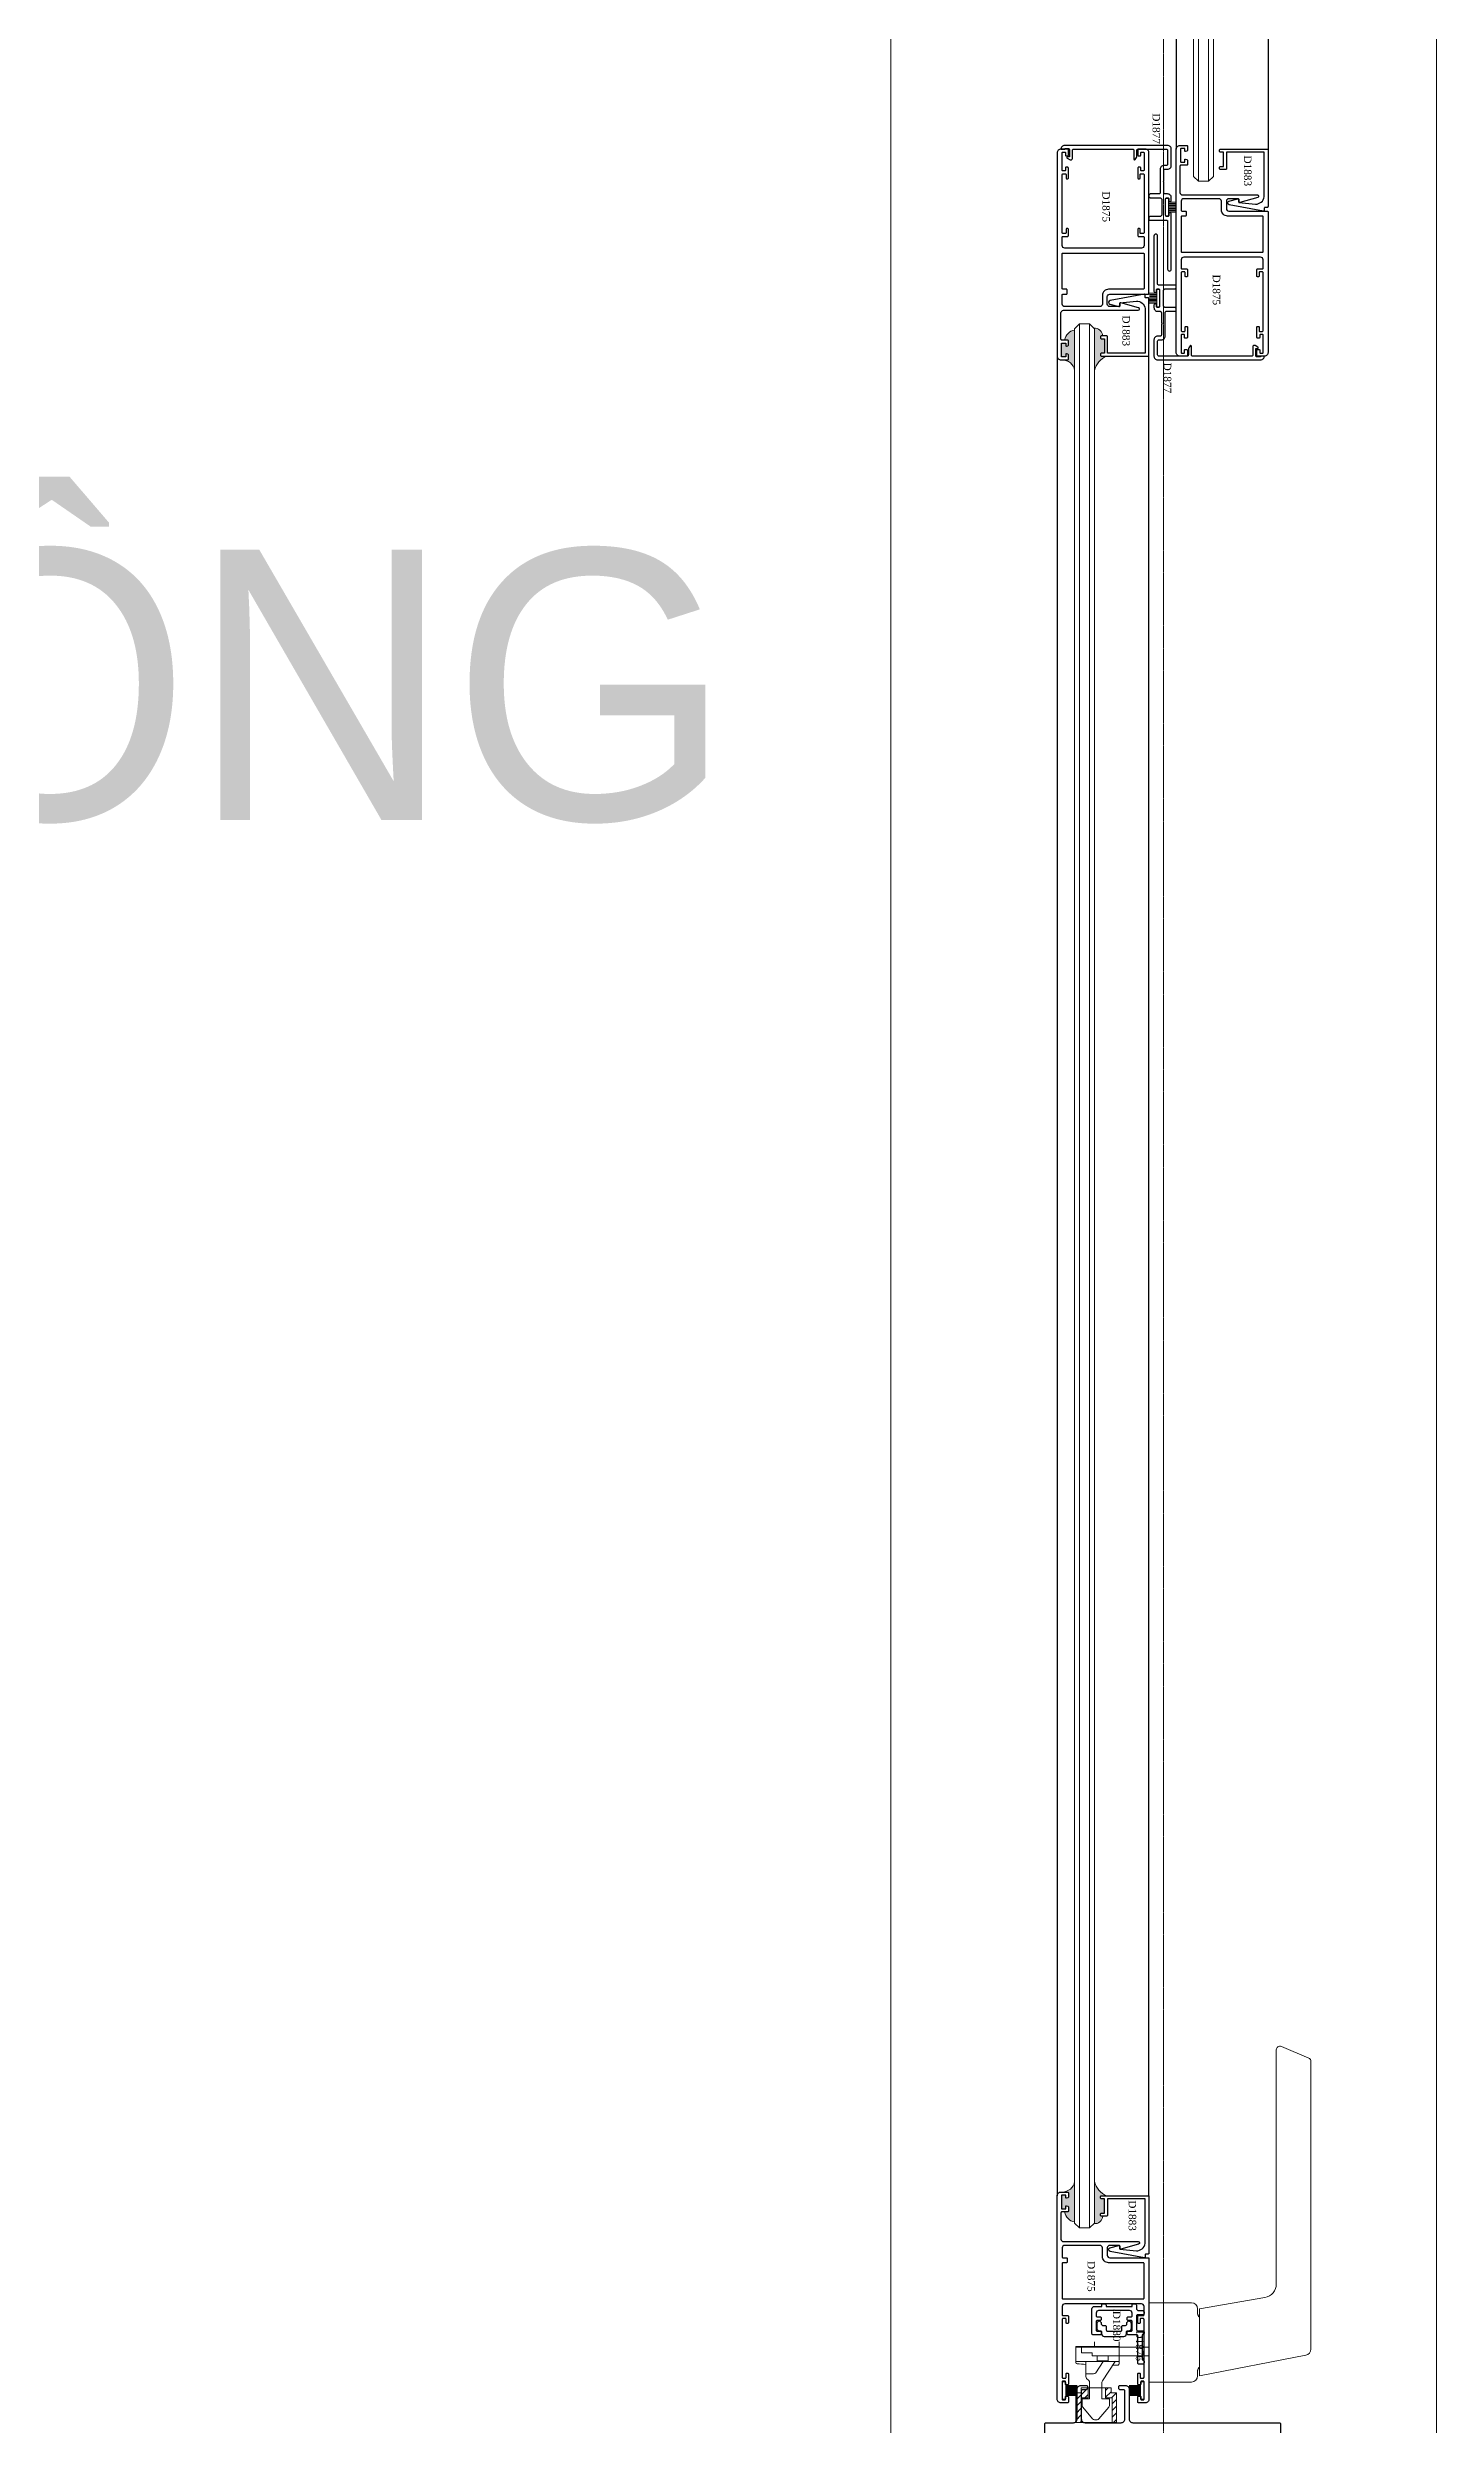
# Model space of a CAD drawing. Header units: millimetres. Extents: x 1336014 to 2939047, y -333549 to -60566.
# Drawn here: x 1366765 to 1367325, y -116658 to -115699 of the extents above; entities that cross this region are included whole.
import ezdxf

# ---------------------------------------------------------------- set-up
doc = ezdxf.new("R2010")
doc.units = ezdxf.units.MM
doc.header["$MEASUREMENT"] = 0
doc.linetypes.add('CENTER2', pattern=[1.125, 0.75, -0.125, 0.125, -0.125])
for name, color, linetype, lineweight in [('02.Thay', 145, 'Continuous', 15), ('10.Text', 254, 'Continuous', 18), ('10.truc', 250, 'CENTER2', 20), ('DIM', 252, 'Continuous', 20), ('Khóa cửa nhôm', 56, 'Continuous', 5), ('KT KHUNG BAO', 96, 'Continuous', 9), ('kính', 54, 'Continuous', 9), ('Nhôm', 4, 'Continuous', 20), ('Nẹp nhôm', 6, 'Continuous', 9), ('Ron', 15, 'Continuous', 9)]:
    doc.layers.add(name, color=color, linetype=linetype, lineweight=lineweight)
for name, color, linetype in [('1', 4, 'Continuous'), ('Dim and mark text', 241, 'Continuous'), ('I. Hatch', 8, 'Continuous')]:
    doc.layers.add(name, color=color, linetype=linetype)
doc.styles.add('(Mark cn big5)', font='', dxfattribs={"height": 9})
doc.styles.add('AVANTH', font='')
doc.styles.get('(Mark cn big5)').set_extended_font_data('经典宋体繁')
doc.styles.get('AVANTH').set_extended_font_data('.VnAvantH')

# ---------------------------------------------------------------- blocks, each defined once
blk = doc.blocks.new('ron cửa trượt xingfa 95')
for p, q in [((-2.05, 1.41), (-2.05, 6)), ((-1.65, 1.41), (-1.65, 6)), ((-1.25, 1.41), (-1.25, 6)), ((-0.85, 1.41), (-0.85, 6)), ((-0.45, 1.41), (-0.45, 6)), ((-0.05, 1.41), (-0.05, 6)), ((0.35, 1.41), (0.35, 6)), ((0.75, 1.41), (0.75, 6)), ((1.15, 1.41), (1.15, 6)), ((1.55, 1.41), (1.55, 6)), ((1.95, 1.41), (1.95, 6))]:
    blk.add_line(p, q)
blk.add_lwpolyline([(3.14, 0.01), (-3.23, 0.01, -0.414214), (-3.53, 0.31), (-3.53, 1.11, -0.414214), (-3.23, 1.41), (3.14, 1.41, -0.414214), (3.44, 1.11), (3.44, 0.31, -0.414214)], format="xyb", close=True)
blk = doc.blocks.new('Long nheo cánh cửa lùa SC95')
for p, q in [((-1.98, -1.1), (-1.98, -4.1)), ((-1.48, -1.1), (-1.48, -4.1)), ((-0.98, -1.1), (-0.98, -4.1)), ((-0.48, -1.1), (-0.48, -4.1)), ((0.02, -1.1), (0.02, -4.1)), ((0.52, -1.1), (0.52, -4.1)), ((1.02, -1.1), (1.02, -4.1)), ((1.52, -1.1), (1.52, -4.1)), ((2.02, -1.1), (2.02, -4.1))]:
    blk.add_line(p, q)
blk.add_lwpolyline([(3.47, 0), (3.47, -1.1), (-3.47, -1.1), (-3.47, 0)], close=True)
blk = doc.blocks.new('tay nam khoa cua truot xingfa 95')
at = {"linetype": 'Continuous'}
h = blk.add_hatch(dxfattribs=at)
h.set_pattern_fill('ANSI31', color=28, scale=0.6, style=0)
h.set_pattern_definition([(45, (-5592.2417, 6701.1846), (-1.3470384, 1.3470384), [])])
h.paths.add_polyline_path([(-22.34, -35.1), (-22.34, -37.85), (-18.34, -37.85), (-18.34, -35.6), (-20.34, -35.6), (-20.34, -33.35), (-32.34, -33.35), (-32.34, -35.1)])
h.paths.add_polyline_path([(-20.34, -49.85), (-20.34, -47.6), (-18.34, -47.6), (-18.34, -44.85), (-22.34, -44.85), (-22.34, -47.6), (-32.34, -47.6), (-32.34, -49.85)])
for p, q in [((-5.15, 42.98), (-13.5, 0)), ((113.26, 45), (-2.69, 45)), ((119.31, 33.09), (114.65, 44.09)), ((117.93, 31), (23.58, 31)), ((13.5, 0), (18.16, 26.46)), ((-13.5, 0), (13.5, 0)), ((13.25, 0), (-13.25, 0)), ((-10.03, 0), (10.43, 0)), ((10.43, 0), (13.5, 0)), ((-16, -20.2), (-16, -3.2)), ((-13.5, -0.7), (-11.5, -0.7)), ((11.5, -0.7), (13.5, -0.7)), ((16, -20.2), (16, -3.2)), ((-5.46, -43.2), (-5.46, -20.2)), ((-1.96, -47.5), (-1.96, -20.2)), ((-30.85, -40.47), (-26.13, -36.5)), ((-25.48, -36.27), (-22.71, -36.27)), ((-22.71, -39.27), (-22.71, -36.27)), ((-15.46, -39.1), (-7.71, -33.93)), ((-8.63, -32.27), (0.21, -32.27)), ((-7.71, -49.77), (-7.71, -32.27)), ((-5.46, -36.7), (-7.46, -36.7)), ((-7.46, -41.2), (-7.46, -36.7)), ((-4.3, -32.27), (0.25, -32.27)), ((-1.96, -36.03), (-1.96, -49.77)), ((-1.71, -49.77), (-1.71, -32.27)), ((-31.21, -41.23), (-31.21, -42.3)), ((-30.85, -43.07), (-26.13, -47.03)), ((-22.71, -47.27), (-25.48, -47.27)), ((-22.71, -39.27), (-16.01, -39.27)), ((-22.71, -47.27), (-22.71, -44.27)), ((-22.71, -44.27), (-16.12, -44.27)), ((-14.5, -45.47), (-15.42, -44.56)), ((-13.8, -45.77), (-7.71, -45.77)), ((-12.71, -42.61), (-12.71, -45.77)), ((-7.71, -38.74), (-12.26, -41.78)), ((-5.46, -41.2), (-7.46, -41.2)), ((-5.46, -40.33), (-5.46, -43.2)), ((-5.46, -43.2), (-5.46, -41.2)), ((-4.16, -43.2), (-5.46, -43.2)), ((-4.16, -47.5), (-4.16, -43.2)), ((-1.96, -47.5), (-4.16, -47.5)), ((-1.71, -42.27), (-1.71, -44.77)), ((-1.71, -42.27), (0.25, -42.27)), ((-1.71, -49.77), (-8.11, -49.77))]:
    blk.add_line(p, q, dxfattribs=at)
blk.add_line((-16, -20.2), (16, -20.2))
at = {"color": 28, "linetype": 'Continuous'}
for p, q in [((-20.34, -33.35), (-32.34, -33.35)), ((-32.34, -49.85), (-32.34, -33.35)), ((-22.34, -35.1), (-32.34, -35.1)), ((-22.34, -35.1), (-22.34, -37.85)), ((-18.34, -37.85), (-22.34, -37.85)), ((-20.34, -35.6), (-20.34, -33.35)), ((-18.34, -35.6), (-20.34, -35.6)), ((-18.34, -35.6), (-18.34, -47.6)), ((-22.34, -47.6), (-32.34, -47.6)), ((-22.34, -44.85), (-22.34, -47.6)), ((-18.34, -44.85), (-22.34, -44.85)), ((-20.34, -47.6), (-20.34, -49.85)), ((-20.34, -47.6), (-18.34, -47.6)), ((-32.34, -49.85), (-20.34, -49.85))]:
    blk.add_line(p, q, dxfattribs=at)
at = {"linetype": 'Continuous'}
for centre, radius, start, end in [((-2.69, 42.5), 2.5, 90, 169), ((113.26, 43.5), 1.5, 23, 89.99936), ((23.58, 25.5), 5.5, 90.00003, 170), ((117.93, 32.5), 1.5, 269.99984, 23), ((-11.5, 0.8), 1.5, 270, 327.76905), ((-11.3, 0.8), 1.5, 270, 327.76905), ((11.5, 0.8), 1.5, 212.23095, 270), ((11.7, 0.8), 1.5, 212.23095, 270), ((-13.5, -3.2), 2.5, 90, 180), ((13.5, -3.2), 2.5, 0, 90), ((-25.48, -37.27), 1, 90, 130), ((110.79, -37.27), 120, 177.84191, 178.87853), ((-8.63, -32.77), 0.5, 90, 177.84191), ((-30.21, -41.23), 1, 130, 180), ((-30.21, -42.3), 1, 180, 230), ((-25.48, -46.27), 1, 230, 270), ((-16.12, -45.27), 1, 45, 90), ((-16.01, -38.27), 1, 270, 303.69007), ((-13.8, -44.77), 1, 225, 270), ((-11.71, -42.61), 1, 123.69007, 180), ((110.79, -37.27), 120, 184.06185, 185.76326), ((-8.11, -49.27), 0.5, 185.76326, 270)]:
    blk.add_arc(centre, radius, start, end, dxfattribs=at)
blk = doc.blocks.new('\xadqerqw')
at = {"layer": 'KT KHUNG BAO'}
for points in [[(478522.91, -43414.04), (478522.91, -43397.77, 0.317646), (478518.92, -43401.82), (478520.12, -43401.82, -0.414214), (478520.42, -43402.12), (478520.42, -43403.89, -0.339454), (478520.19, -43404.18), (478519.67, -43404.32, -0.493145), (478519.42, -43404.12), (478519.42, -43403.32, 0.414214), (478519.12, -43403.02), (478517.92, -43403.02, 0.414214), (478517.62, -43403.32), (478517.62, -43408.32, 0.414214), (478517.92, -43408.62), (478519.12, -43408.62, 0.414214), (478519.42, -43408.32), (478519.42, -43407.52, -0.493145), (478519.67, -43407.33), (478520.19, -43407.47, -0.339454), (478520.42, -43407.76), (478520.42, -43409.52, -0.414214), (478520.12, -43409.82), (478517.95, -43409.82, -0.367208)], [(478535.85, -43408.32), (478533.71, -43408.32, -0.414214), (478533.41, -43408.02), (478533.41, -43407.42, -0.414214), (478533.71, -43407.12), (478534.96, -43407.12), (478534.96, -43401.32), (478533.71, -43401.32, -0.414214), (478533.41, -43401.02), (478533.41, -43400.42, -0.414214), (478533.71, -43400.12), (478534.3, -43400.12, 0.424996), (478530.67, -43397.08), (478530.91, -43397.32), (478530.91, -43414.04, -0.234607)], [(478522.91, -44144.29), (478522.91, -44160.56, -0.317646), (478518.92, -44156.5), (478520.12, -44156.5, 0.414214), (478520.42, -44156.2), (478520.42, -44154.44, 0.339454), (478520.19, -44154.15), (478519.67, -44154.01, 0.493145), (478519.42, -44154.2), (478519.42, -44155, -0.414214), (478519.12, -44155.3), (478517.92, -44155.3, -0.414214), (478517.62, -44155), (478517.62, -44150, -0.414214), (478517.92, -44149.7), (478519.12, -44149.7, -0.414214), (478519.42, -44150), (478519.42, -44150.8, 0.493145), (478519.67, -44150.99), (478520.19, -44150.85, 0.339454), (478520.42, -44150.56), (478520.42, -44148.8, 0.414214), (478520.12, -44148.5), (478517.95, -44148.5, 0.367208)], [(478535.85, -44150.01), (478533.71, -44150.01, 0.414214), (478533.41, -44150.31), (478533.41, -44150.91, 0.414214), (478533.71, -44151.21), (478534.96, -44151.21), (478534.96, -44157.01), (478533.71, -44157.01, 0.414214), (478533.41, -44157.31), (478533.41, -44157.91, 0.414214), (478533.71, -44158.21), (478534.3, -44158.21, -0.424996), (478530.67, -44161.25), (478530.91, -44161), (478530.91, -44144.29, 0.234607)]]:
    blk.add_hatch(color=256, dxfattribs=at).paths.add_polyline_path(points)
at = {"layer": '1'}
for points in [[(478535.62, -44194.6), (478546.12, -44194.6), (478546.12, -44194.1, -0.414214), (478546.62, -44193.6), (478547.32, -44193.6, -0.414214), (478547.82, -44194.1), (478547.82, -44195.3, 0.414214), (478548.82, -44196.3), (478550.42, -44196.3, -0.414214), (478550.92, -44196.8), (478550.92, -44197.5, -0.414214), (478550.42, -44198), (478548.32, -44198, 0.414214), (478547.82, -44198.5), (478547.82, -44203.9, 0.414214), (478548.32, -44204.4), (478550.42, -44204.4, -0.414214), (478550.92, -44204.9), (478550.92, -44205.6, -0.414214), (478550.42, -44206.1), (478550.12, -44206.1), (478550.12, -44216.2), (478550.42, -44216.2, -0.414214), (478550.92, -44216.7), (478550.92, -44217.4, -0.414214), (478550.42, -44217.9), (478548.92, -44217.9, -0.414214), (478548.42, -44217.4), (478548.42, -44206.6, 0.414214), (478547.92, -44206.1), (478544.62, -44206.1, -0.414214), (478544.12, -44205.6), (478544.12, -44205.1, -0.414214), (478544.62, -44204.6), (478545.62, -44204.6, 0.414214), (478546.12, -44204.1), (478546.12, -44200.8, 0.414214), (478545.62, -44200.3), (478544.62, -44200.3, -0.414214), (478544.12, -44199.8), (478544.12, -44199.3, -0.414214), (478544.62, -44198.8), (478545.62, -44198.8, 0.414214), (478546.12, -44198.3), (478546.12, -44197.3, 0.414214), (478545.12, -44196.3), (478539.15, -44196.3), (478538.85, -44196), (478538.55, -44196.3), (478532.62, -44196.3, 0.414214), (478531.62, -44197.3), (478531.62, -44198.3, 0.414214), (478532.12, -44198.8), (478533.12, -44198.8, -0.414214), (478533.62, -44199.3), (478533.62, -44199.8, -0.414214), (478533.12, -44200.3), (478532.12, -44200.3, 0.414214), (478531.62, -44200.8), (478531.62, -44204.1, 0.414214), (478532.12, -44204.6), (478533.12, -44204.6, -0.414214), (478533.62, -44205.1), (478533.62, -44205.6, -0.414214), (478533.12, -44206.1), (478530.42, -44206.1, -0.414214), (478529.92, -44205.6), (478529.92, -44195.6, -0.414214), (478530.92, -44194.6), (478533.92, -44194.6), (478533.92, -44194.1, -0.414214), (478534.42, -44193.6), (478535.12, -44193.6, -0.414214), (478535.62, -44194.1)], [(478543.83, -44205.72), (478543.83, -44204.92, -0.414214), (478544.33, -44204.42), (478544.83, -44204.42, 0.414214), (478545.83, -44203.42), (478545.83, -44201.62, 0.414214), (478544.83, -44200.62, 0.414214), (478543.83, -44201.62), (478543.83, -44201.92, -0.414214), (478543.33, -44202.42), (478542.33, -44202.42, 0.414214), (478541.83, -44202.92), (478541.83, -44204.22, -0.414214), (478541.33, -44204.72), (478539.13, -44204.72), (478538.83, -44205.02), (478538.53, -44204.72), (478536.33, -44204.72, -0.414214), (478535.83, -44204.22), (478535.83, -44202.92, 0.414214), (478535.33, -44202.42), (478534.33, -44202.42, -0.414214), (478533.83, -44201.92), (478533.83, -44201.62, 0.414214), (478532.83, -44200.62, 0.414214), (478531.83, -44201.62), (478531.83, -44203.42, 0.414214), (478532.83, -44204.42), (478533.33, -44204.42, -0.414214), (478533.83, -44204.92), (478533.83, -44205.72, 0.414214), (478534.83, -44206.72), (478542.83, -44206.72, 0.414214)]]:
    blk.add_lwpolyline(points, format="xyb", close=True, dxfattribs=at)
at = {"layer": 'DIM', "ltscale": 0.15}
for centre, radius, start, end in [((478523.78, -43402.63), 4.93, 100.14573, 170.63469), ((478531.02, -43400.35), 3.29, 4.01455, 96.11583), ((478517.95, -43414.85), 5.03, 9.33848, 89.99302), ((478517.95, -44143.47), 5.03, 270.00698, 350.66152), ((478523.78, -44155.7), 4.93, 189.36531, 259.85427), ((478531.02, -44157.98), 3.29, 263.88417, 355.98545)]:
    blk.add_arc(centre, radius, start, end, dxfattribs=at)
at = {"layer": 'I. Hatch', "ltscale": 0.15}
for p, q in [((478563.91, -42584.39), (478563.91, -43324.83)), ((478600.91, -42584.08), (478600.91, -43325.14)), ((478515.92, -43408.32), (478515.92, -44150.01)), ((478552.92, -44150.31), (478552.92, -43407.83))]:
    blk.add_line(p, q, dxfattribs=at)
at = {"layer": 'KT KHUNG BAO'}
for centre, start, end in [((478539.14, -43416.14), 112.84147, 165.65435), ((478539.14, -44142.18), 194.34565, 247.15853)]:
    blk.add_arc(centre, 8.49, start, end, dxfattribs=at)
at = {"layer": 'kính'}
for points in [[(478576.91, -43337.81), (478578.91, -43335.81), (478578.91, -42573.36), (478576.91, -42571.36), (478572.91, -42571.36), (478570.91, -42573.36), (478570.91, -43335.81), (478572.91, -43337.81)], [(478572.91, -43337.81), (478572.91, -42571.36), (478576.91, -42571.36), (478576.91, -43337.81)], [(478528.91, -44163), (478530.91, -44161), (478530.91, -43397.32), (478528.91, -43395.32), (478524.91, -43395.32), (478522.91, -43397.32), (478522.91, -44161), (478524.91, -44163)], [(478524.91, -44163), (478524.91, -43395.32), (478528.91, -43395.32), (478528.91, -44163)]]:
    blk.add_lwpolyline(points, close=True, dxfattribs=at)
at = {"layer": 'Nhôm', "lineweight": 25}
for points in [[(478520.42, -43402.12, 0.414214), (478520.12, -43401.82), (478517.72, -43401.82, -0.414214), (478517.42, -43401.52), (478517.42, -43390.82, -0.414214), (478518.42, -43389.82), (478548.62, -43389.82, 0.873366), (478548.75, -43388.84), (478541.5, -43386.83, 0.49569), (478541.12, -43387.12), (478541.12, -43388.02, -0.414214), (478540.82, -43388.32), (478537.12, -43388.32, -0.414214), (478536.12, -43387.32), (478536.12, -43384.32, -0.414214), (478537.12, -43383.32), (478552.62, -43383.32, 0.414214), (478552.92, -43383.02), (478552.92, -43326.33, 0.414214), (478551.42, -43324.83), (478548.72, -43324.83, 0.414214), (478548.42, -43325.13), (478548.42, -43327.23, 0.414214), (478548.72, -43327.53), (478549.32, -43327.53, 0.414214), (478549.62, -43327.23), (478549.62, -43326.33, -0.414214), (478549.92, -43326.03), (478550.62, -43326.03, -0.414214), (478550.92, -43326.33), (478550.92, -43333.33, -0.414214), (478550.62, -43333.63), (478549.92, -43333.63, -0.414214), (478549.62, -43333.33), (478549.62, -43332.43, 0.414214), (478549.32, -43332.13), (478548.72, -43332.13, 0.414214), (478548.42, -43332.43), (478548.42, -43334.83), (478548.42, -43336.53, 0.414214), (478548.72, -43336.83), (478549.02, -43336.83, 0.414214), (478549.32, -43336.53), (478549.32, -43335.13, -0.414214), (478549.62, -43334.83), (478550.62, -43334.83, -0.414214), (478550.92, -43335.13), (478550.92, -43358.53, -0.414214), (478550.62, -43358.83), (478549.62, -43358.83, -0.414214), (478549.32, -43358.53), (478549.32, -43357.13, 0.414214), (478549.02, -43356.83), (478548.72, -43356.83, 0.414214), (478548.42, -43357.13), (478548.42, -43359.73, 0.414214), (478548.72, -43360.03), (478550.62, -43360.03, -0.414214), (478550.92, -43360.33), (478550.92, -43363.73, -0.414214), (478549.92, -43364.73), (478518.92, -43364.73, -0.414214), (478517.92, -43363.73), (478517.92, -43360.33, -0.414214), (478518.22, -43360.03), (478520.12, -43360.03, 0.414214), (478520.42, -43359.73), (478520.42, -43357.13, 0.414214), (478520.12, -43356.83), (478519.82, -43356.83, 0.414214), (478519.52, -43357.13), (478519.52, -43358.53, -0.414214), (478519.22, -43358.83), (478518.22, -43358.83, -0.414214), (478517.92, -43358.53), (478517.92, -43335.13, -0.414214), (478518.22, -43334.83), (478519.22, -43334.83, -0.414214), (478519.52, -43335.13), (478519.52, -43336.53, 0.414214), (478519.82, -43336.83), (478520.12, -43336.83, 0.414214), (478520.42, -43336.53), (478520.42, -43334.83), (478520.42, -43332.43, 0.414214), (478520.12, -43332.13), (478519.52, -43332.13, 0.414214), (478519.22, -43332.43), (478519.22, -43333.33, -0.414214), (478518.92, -43333.63), (478518.22, -43333.63, -0.414214), (478517.92, -43333.33), (478517.92, -43326.33, -0.414214), (478518.22, -43326.03), (478518.92, -43326.03, -0.414214), (478519.22, -43326.33), (478519.22, -43327.23, 0.414214), (478519.52, -43327.53), (478520.12, -43327.53, 0.414214), (478520.42, -43327.23), (478520.42, -43325.13, 0.414214), (478520.12, -43324.83), (478517.42, -43324.83, 0.414214), (478515.92, -43326.33), (478515.92, -43408.32, 0.414214), (478517.42, -43409.82), (478520.12, -43409.82, 0.414214), (478520.42, -43409.52), (478520.42, -43407.76, 0.339454), (478520.2, -43407.47), (478519.67, -43407.33, 0.493145), (478519.42, -43407.52), (478519.42, -43408.32, -0.414214), (478519.12, -43408.62), (478517.92, -43408.62, -0.414214), (478517.62, -43408.32), (478517.62, -43403.32, -0.414214), (478517.92, -43403.02), (478519.12, -43403.02, -0.414214), (478519.42, -43403.32), (478519.42, -43404.12, 0.493145), (478519.67, -43404.32), (478520.2, -43404.18, 0.339454), (478520.42, -43403.89)], [(478568.41, -43331.03, -0.414214), (478568.11, -43331.33), (478565.71, -43331.33, 0.414214), (478565.41, -43331.63), (478565.41, -43342.33, 0.414214), (478566.41, -43343.33), (478596.61, -43343.33, -0.873366), (478596.75, -43344.31), (478589.49, -43346.32, -0.49569), (478589.11, -43346.03), (478589.11, -43345.13, 0.414214), (478588.81, -43344.83), (478585.11, -43344.83, 0.414214), (478584.11, -43345.83), (478584.11, -43348.83, 0.414214), (478585.11, -43349.83), (478600.61, -43349.83, -0.414214), (478600.91, -43350.13), (478600.91, -43406.83, -0.414214), (478599.41, -43408.33), (478596.71, -43408.33, -0.414214), (478596.41, -43408.03), (478596.41, -43405.93, -0.414214), (478596.71, -43405.63), (478597.31, -43405.63, -0.414214), (478597.61, -43405.93), (478597.61, -43406.83, 0.414214), (478597.91, -43407.13), (478598.61, -43407.13, 0.414214), (478598.91, -43406.83), (478598.91, -43399.83, 0.414214), (478598.61, -43399.53), (478597.91, -43399.53, 0.414214), (478597.61, -43399.83), (478597.61, -43400.73, -0.414214), (478597.31, -43401.03), (478596.71, -43401.03, -0.414214), (478596.41, -43400.73), (478596.41, -43398.33), (478596.41, -43396.63, -0.414214), (478596.71, -43396.33), (478597.01, -43396.33, -0.414214), (478597.31, -43396.63), (478597.31, -43398.03, 0.414214), (478597.61, -43398.33), (478598.61, -43398.33, 0.414214), (478598.91, -43398.03), (478598.91, -43374.63, 0.414214), (478598.61, -43374.33), (478597.61, -43374.33, 0.414214), (478597.31, -43374.63), (478597.31, -43376.03, -0.414214), (478597.01, -43376.33), (478596.71, -43376.33, -0.414214), (478596.41, -43376.03), (478596.41, -43373.43, -0.414214), (478596.71, -43373.13), (478598.61, -43373.13, 0.414214), (478598.91, -43372.83), (478598.91, -43369.43, 0.414214), (478597.91, -43368.43), (478566.91, -43368.43, 0.414214), (478565.91, -43369.43), (478565.91, -43372.83, 0.414214), (478566.21, -43373.13), (478568.11, -43373.13, -0.414214), (478568.41, -43373.43), (478568.41, -43376.03, -0.414214), (478568.11, -43376.33), (478567.81, -43376.33, -0.414214), (478567.51, -43376.03), (478567.51, -43374.63, 0.414214), (478567.21, -43374.33), (478566.21, -43374.33, 0.414214), (478565.91, -43374.63), (478565.91, -43398.03, 0.414214), (478566.21, -43398.33), (478567.21, -43398.33, 0.414214), (478567.51, -43398.03), (478567.51, -43396.63, -0.414214), (478567.81, -43396.33), (478568.11, -43396.33, -0.414214), (478568.41, -43396.63), (478568.41, -43398.33), (478568.41, -43400.73, -0.414214), (478568.11, -43401.03), (478567.51, -43401.03, -0.414214), (478567.21, -43400.73), (478567.21, -43399.83, 0.414214), (478566.91, -43399.53), (478566.21, -43399.53, 0.414214), (478565.91, -43399.83), (478565.91, -43406.83, 0.414214), (478566.21, -43407.13), (478566.91, -43407.13, 0.414214), (478567.21, -43406.83), (478567.21, -43405.93, -0.414214), (478567.51, -43405.63), (478568.11, -43405.63, -0.414214), (478568.41, -43405.93), (478568.41, -43408.03, -0.414214), (478568.11, -43408.33), (478565.41, -43408.33, -0.414214), (478563.91, -43406.83), (478563.91, -43324.83, -0.414214), (478565.41, -43323.33), (478568.11, -43323.33, -0.414214), (478568.41, -43323.63), (478568.41, -43325.4, -0.339454), (478568.19, -43325.69), (478567.67, -43325.83, -0.493145), (478567.41, -43325.63), (478567.41, -43324.83, 0.414214), (478567.11, -43324.53), (478565.91, -43324.53, 0.414214), (478565.61, -43324.83), (478565.61, -43329.83, 0.414214), (478565.91, -43330.13), (478567.11, -43330.13, 0.414214), (478567.41, -43329.83), (478567.41, -43329.03, -0.493145), (478567.67, -43328.84), (478568.19, -43328.98, -0.339454), (478568.41, -43329.27)], [(478598.91, -43366.13), (478598.91, -43352.13, 0.414214), (478598.61, -43351.83), (478584.61, -43351.83, -0.414214), (478582.11, -43349.33), (478582.11, -43345.83, 0.414214), (478581.11, -43344.83), (478566.91, -43344.83, 0.414214), (478565.91, -43345.83), (478565.91, -43349.53, 0.414214), (478566.21, -43349.83), (478567.61, -43349.83, -0.414214), (478567.91, -43350.13), (478567.91, -43351.53, -0.414214), (478567.61, -43351.83), (478566.21, -43351.83, 0.414214), (478565.91, -43352.13), (478565.91, -43366.13, 0.414214), (478566.21, -43366.43), (478598.61, -43366.43, 0.414214)], [(478550.92, -43367.03), (478550.92, -43381.02, -0.414214), (478550.62, -43381.32), (478536.62, -43381.32, 0.414214), (478534.12, -43383.82), (478534.12, -43387.32, -0.414214), (478533.12, -43388.32), (478518.92, -43388.32, -0.414214), (478517.92, -43387.32), (478517.92, -43383.62, -0.414214), (478518.22, -43383.32), (478519.62, -43383.32, 0.414214), (478519.92, -43383.02), (478519.92, -43381.62, 0.414214), (478519.62, -43381.32), (478518.22, -43381.32, -0.414214), (478517.92, -43381.02), (478517.92, -43367.03, -0.414214), (478518.22, -43366.73), (478550.62, -43366.73, -0.414214)], [(478520.42, -44156.21, -0.414214), (478520.12, -44156.51), (478517.72, -44156.51, 0.414214), (478517.42, -44156.81), (478517.42, -44167.51, 0.414214), (478518.42, -44168.51), (478548.62, -44168.51, -0.873366), (478548.75, -44169.49), (478541.5, -44171.5, -0.49569), (478541.12, -44171.21), (478541.12, -44170.31, 0.414214), (478540.82, -44170.01), (478537.12, -44170.01, 0.414214), (478536.12, -44171.01), (478536.12, -44174.01, 0.414214), (478537.12, -44175.01), (478552.62, -44175.01, -0.414214), (478552.92, -44175.31), (478552.92, -44232.01, -0.414214), (478551.42, -44233.51), (478548.72, -44233.51, -0.414214), (478548.42, -44233.21), (478548.42, -44231.11, -0.414214), (478548.72, -44230.81), (478549.32, -44230.81, -0.414214), (478549.62, -44231.11), (478549.62, -44232.01, 0.414214), (478549.92, -44232.31), (478550.62, -44232.31, 0.414214), (478550.92, -44232.01), (478550.92, -44225.01, 0.414214), (478550.62, -44224.71), (478549.92, -44224.71, 0.414214), (478549.62, -44225.01), (478549.62, -44225.91, -0.414214), (478549.32, -44226.21), (478548.72, -44226.21, -0.414214), (478548.42, -44225.91), (478548.42, -44223.51), (478548.42, -44221.8, -0.414214), (478548.72, -44221.5), (478549.02, -44221.5, -0.414214), (478549.32, -44221.8), (478549.32, -44223.21, 0.414214), (478549.62, -44223.51), (478550.62, -44223.51, 0.414214), (478550.92, -44223.21), (478550.92, -44199.81, 0.414214), (478550.62, -44199.51), (478549.62, -44199.51, 0.414214), (478549.32, -44199.81), (478549.32, -44201.21, -0.414214), (478549.02, -44201.51), (478548.72, -44201.51, -0.414214), (478548.42, -44201.21), (478548.42, -44198.61, -0.414214), (478548.72, -44198.31), (478550.62, -44198.31, 0.414214), (478550.92, -44198.01), (478550.92, -44194.61, 0.414214), (478549.92, -44193.61), (478518.92, -44193.61, 0.414214), (478517.92, -44194.61), (478517.92, -44198.01, 0.414214), (478518.22, -44198.31), (478520.12, -44198.31, -0.414214), (478520.42, -44198.61), (478520.42, -44201.21, -0.414214), (478520.12, -44201.51), (478519.82, -44201.51, -0.414214), (478519.52, -44201.21), (478519.52, -44199.81, 0.414214), (478519.22, -44199.51), (478518.22, -44199.51, 0.414214), (478517.92, -44199.81), (478517.92, -44223.21, 0.414214), (478518.22, -44223.51), (478519.22, -44223.51, 0.414214), (478519.52, -44223.21), (478519.52, -44221.8, -0.414214), (478519.82, -44221.5), (478520.12, -44221.5, -0.414214), (478520.42, -44221.8), (478520.42, -44223.51), (478520.42, -44225.91, -0.414214), (478520.12, -44226.21), (478519.52, -44226.21, -0.414214), (478519.22, -44225.91), (478519.22, -44225.01, 0.414214), (478518.92, -44224.71), (478518.22, -44224.71, 0.414214), (478517.92, -44225.01), (478517.92, -44232.01, 0.414214), (478518.22, -44232.31), (478518.92, -44232.31, 0.414214), (478519.22, -44232.01), (478519.22, -44231.11, -0.414214), (478519.52, -44230.81), (478520.12, -44230.81, -0.414214), (478520.42, -44231.11), (478520.42, -44233.21, -0.414214), (478520.12, -44233.51), (478517.42, -44233.51, -0.414214), (478515.92, -44232.01), (478515.92, -44150.01, -0.414214), (478517.42, -44148.51), (478520.12, -44148.51, -0.414214), (478520.42, -44148.81), (478520.42, -44150.57, -0.339454), (478520.2, -44150.86), (478519.67, -44151, -0.493145), (478519.42, -44150.81), (478519.42, -44150.01, 0.414214), (478519.12, -44149.71), (478517.92, -44149.71, 0.414214), (478517.62, -44150.01), (478517.62, -44155.01, 0.414214), (478517.92, -44155.31), (478519.12, -44155.31, 0.414214), (478519.42, -44155.01), (478519.42, -44154.21, -0.493145), (478519.67, -44154.01), (478520.2, -44154.16, -0.339454), (478520.42, -44154.45)], [(478550.92, -44191.31), (478550.92, -44177.31, 0.414214), (478550.62, -44177.01), (478536.62, -44177.01, -0.414214), (478534.12, -44174.51), (478534.12, -44171.01, 0.414214), (478533.12, -44170.01), (478518.92, -44170.01, 0.414214), (478517.92, -44171.01), (478517.92, -44174.71, 0.414214), (478518.22, -44175.01), (478519.62, -44175.01, -0.414214), (478519.92, -44175.31), (478519.92, -44176.71, -0.414214), (478519.62, -44177.01), (478518.22, -44177.01, 0.414214), (478517.92, -44177.31), (478517.92, -44191.31, 0.414214), (478518.22, -44191.61), (478550.62, -44191.61, 0.414214)]]:
    blk.add_lwpolyline(points, format="xyb", close=True, dxfattribs=at)
blk.add_lwpolyline([(478510.92, -44258.51), (478510.92, -44242.01, -0.414214), (478511.42, -44241.51), (478522.42, -44241.51, 0.414214), (478523.92, -44240.01), (478523.92, -44228.01, -0.414214), (478525.42, -44226.51), (478525.62, -44226.51), (478527.62, -44226.51, -0.414214), (478528.12, -44227.01), (478528.12, -44227.71, -0.414214), (478527.62, -44228.21), (478526.12, -44228.21, 0.414214), (478525.62, -44228.71), (478525.62, -44240.01, 0.414214), (478527.12, -44241.51), (478541.72, -44241.51, 0.414214), (478543.22, -44240.01), (478543.22, -44228.71, 0.414214), (478542.72, -44228.21), (478541.22, -44228.21, -0.414214), (478540.72, -44227.71), (478540.72, -44227.01, -0.414214), (478541.22, -44226.51), (478543.22, -44226.51), (478543.42, -44226.51, -0.414214), (478544.92, -44228.01), (478544.92, -44240.01, 0.414214), (478546.42, -44241.51), (478605.42, -44241.51, -0.414214), (478605.92, -44242.01), (478605.92, -44258.51, -0.414214)], format="xyb", dxfattribs=at)
at = {"layer": 'Nẹp nhôm', "color": 6, "lineweight": 25}
for points in [[(478560.92, -43344.93), (478560.92, -43345.43, 0.414214), (478561.42, -43345.93), (478561.42, -43345.93, 0.414214), (478561.92, -43345.43), (478561.92, -43344.43, 0.414214), (478560.42, -43342.93), (478559.42, -43342.93, -0.414214), (478558.92, -43342.43), (478558.92, -43338.22), (478558.62, -43337.93), (478558.92, -43337.63), (478558.92, -43333.43, -0.414214), (478559.42, -43332.93), (478560.42, -43332.93, 0.414214), (478561.92, -43331.43), (478561.92, -43324.83, 0.414214), (478560.42, -43323.33), (478518.92, -43323.33, 0.414214), (478517.42, -43324.83), (478518.92, -43324.83), (478518.92, -43324.53), (478520.32, -43324.53, -0.414214), (478520.82, -43325.03), (478520.82, -43327.93), (478520.12, -43327.93, 0.767327), (478519.97, -43328.49), (478521.08, -43329.13), (478521.52, -43329.13, 0.414214), (478522.02, -43328.63), (478522.02, -43325.33, -0.414214), (478522.52, -43324.83), (478546.32, -43324.83, -0.414214), (478546.82, -43325.33), (478546.82, -43328.83, 0.678695), (478547.34, -43329.03, 0.191401), (478548.02, -43327.32), (478548.02, -43325.33, -0.414214), (478548.52, -43324.83), (478559.92, -43324.83, -0.414214), (478560.42, -43325.33), (478560.42, -43330.93, -0.414214), (478559.92, -43331.43), (478558.92, -43331.43, 0.414214), (478557.42, -43332.93), (478557.42, -43342.43, -0.414214), (478556.92, -43342.93), (478553.42, -43342.93, 0.414214), (478552.92, -43343.43), (478552.92, -43343.93, 0.414214), (478553.42, -43344.43), (478557.12, -43344.43, -0.414214), (478558.12, -43345.43), (478558.12, -43351.03, -0.414214), (478557.12, -43352.03), (478553.42, -43352.03, 0.414214), (478552.92, -43352.53), (478552.92, -43353.23, 0.414214), (478553.22, -43353.53), (478560.12, -43353.53, -0.414214), (478560.42, -43353.83), (478560.42, -43373.28, 0.413937), (478561.17, -43374.02, 0.413937), (478561.92, -43373.28), (478561.92, -43351.03, 0.414214), (478561.42, -43350.53, 0.414214), (478560.92, -43351.03), (478560.92, -43351.53, -0.414214), (478560.42, -43352.03), (478560.12, -43352.03, -0.414214), (478559.62, -43351.53), (478559.62, -43344.93, -0.414214), (478560.12, -43344.43), (478560.42, -43344.43, -0.414214)], [(478600.91, -43325.14), (478600.91, -43348.03, -0.414214), (478600.61, -43348.33), (478599.71, -43348.33, 0.414214), (478599.41, -43348.63), (478599.41, -43349.53, -0.467924), (478599.06, -43349.83), (478585.23, -43347.26, -0.800406), (478585.17, -43345.8), (478588.74, -43344.84, -0.493145), (478589.11, -43345.13), (478589.11, -43346.33), (478595.82, -43347.01, 0.380274), (478599.41, -43344.03), (478599.41, -43326.04), (478584.16, -43326.04), (478584.16, -43332.74, -0.414214), (478583.86, -43333.04), (478581.71, -43333.04, -0.414214), (478581.41, -43332.74), (478581.41, -43332.14, -0.414214), (478581.71, -43331.84), (478582.96, -43331.84), (478582.96, -43326.04), (478581.71, -43326.04, -0.414214), (478581.41, -43325.74), (478581.41, -43325.14, -0.414214), (478581.71, -43324.84), (478600.61, -43324.84, -0.414214)], [(478555.91, -43388.23), (478555.91, -43387.73, 0.414214), (478555.41, -43387.23), (478555.41, -43387.23, 0.414214), (478554.91, -43387.73), (478554.91, -43388.73, 0.414214), (478556.41, -43390.23), (478557.41, -43390.23, -0.414214), (478557.91, -43390.73), (478557.91, -43394.93), (478558.21, -43395.23), (478557.91, -43395.53), (478557.91, -43399.73, -0.414214), (478557.41, -43400.23), (478556.41, -43400.23, 0.414214), (478554.91, -43401.73), (478554.91, -43408.33, 0.414214), (478556.41, -43409.83), (478597.91, -43409.83, 0.414214), (478599.41, -43408.33), (478597.91, -43408.33), (478597.91, -43408.63), (478596.51, -43408.63, -0.414214), (478596.01, -43408.13), (478596.01, -43405.23), (478596.71, -43405.23, 0.767327), (478596.86, -43404.67), (478595.76, -43404.03), (478595.31, -43404.03, 0.414214), (478594.81, -43404.53), (478594.81, -43407.83, -0.414214), (478594.31, -43408.33), (478570.51, -43408.33, -0.414214), (478570.01, -43407.83), (478570.01, -43404.33, 0.678695), (478569.5, -43404.12, 0.191401), (478568.81, -43405.84), (478568.81, -43407.83, -0.414214), (478568.31, -43408.33), (478556.91, -43408.33, -0.414214), (478556.41, -43407.83), (478556.41, -43402.23, -0.414214), (478556.91, -43401.73), (478557.91, -43401.73, 0.414214), (478559.41, -43400.23), (478559.41, -43390.73, -0.414214), (478559.91, -43390.23), (478563.41, -43390.23, 0.414214), (478563.91, -43389.73), (478563.91, -43389.23, 0.414214), (478563.41, -43388.73), (478559.71, -43388.73, -0.414214), (478558.71, -43387.73), (478558.71, -43382.13, -0.414214), (478559.71, -43381.13), (478563.41, -43381.13, 0.414214), (478563.91, -43380.63), (478563.91, -43379.93, 0.414214), (478563.61, -43379.63), (478556.71, -43379.63, -0.414214), (478556.41, -43379.33), (478556.41, -43359.88, 0.413937), (478555.66, -43359.13, 0.413937), (478554.91, -43359.88), (478554.91, -43382.13, 0.414214), (478555.41, -43382.63, 0.414214), (478555.91, -43382.13), (478555.91, -43381.63, -0.414214), (478556.41, -43381.13), (478556.71, -43381.13, -0.414214), (478557.21, -43381.63), (478557.21, -43388.23, -0.414214), (478556.71, -43388.73), (478556.41, -43388.73, -0.414214)], [(478552.92, -43408.02), (478552.92, -43385.12, 0.414214), (478552.62, -43384.82), (478551.72, -43384.82, -0.414214), (478551.42, -43384.52), (478551.42, -43383.62, 0.467924), (478551.06, -43383.33), (478537.23, -43385.9, 0.800406), (478537.17, -43387.36), (478540.74, -43388.31, 0.493145), (478541.12, -43388.02), (478541.12, -43386.83), (478547.83, -43386.14, -0.380274), (478551.42, -43389.13), (478551.42, -43407.12), (478536.17, -43407.12), (478536.17, -43400.42, 0.414214), (478535.87, -43400.12), (478533.72, -43400.12, 0.414214), (478533.42, -43400.42), (478533.42, -43401.02, 0.414214), (478533.72, -43401.32), (478534.97, -43401.32), (478534.97, -43407.12), (478533.72, -43407.12, 0.414214), (478533.42, -43407.42), (478533.42, -43408.02, 0.414214), (478533.72, -43408.32), (478552.62, -43408.32, 0.414214)], [(478552.92, -44150.31), (478552.92, -44173.21, -0.414214), (478552.62, -44173.51), (478551.72, -44173.51, 0.414214), (478551.42, -44173.81), (478551.42, -44174.71, -0.467924), (478551.06, -44175), (478537.23, -44172.43, -0.800406), (478537.17, -44170.97), (478540.74, -44170.02, -0.493145), (478541.12, -44170.31), (478541.12, -44171.51), (478547.83, -44172.19, 0.380274), (478551.42, -44169.2), (478551.42, -44151.21), (478536.17, -44151.21), (478536.17, -44157.91, -0.414214), (478535.87, -44158.21), (478533.72, -44158.21, -0.414214), (478533.42, -44157.91), (478533.42, -44157.31, -0.414214), (478533.72, -44157.01), (478534.97, -44157.01), (478534.97, -44151.21), (478533.72, -44151.21, -0.414214), (478533.42, -44150.91), (478533.42, -44150.31, -0.414214), (478533.72, -44150.01), (478552.62, -44150.01, -0.414214)]]:
    blk.add_lwpolyline(points, format="xyb", close=True, dxfattribs=at)
at = {"layer": 'DIM', "xscale": -1, "rotation": 90}
blk.add_blockref('Long nheo cánh cửa lùa SC95', (478559.62, -43348.23), dxfattribs=at)
at = {"layer": 'DIM', "rotation": 270}
blk.add_blockref('Long nheo cánh cửa lùa SC95', (478557.21, -43384.91), dxfattribs=at)
at = {"layer": 'Khóa cửa nhôm', "xscale": -1, "rotation": 270}
blk.add_blockref('tay nam khoa cua truot xingfa 95', (478573.22, -44209.13), dxfattribs=at)
at = {"layer": 'Ron', "xscale": -1, "rotation": 270}
blk.add_blockref('ron cửa trượt xingfa 95', (478517.92, -44228.51), dxfattribs=at)
at = {"layer": 'Ron', "rotation": 90}
blk.add_blockref('ron cửa trượt xingfa 95', (478550.92, -44228.51), dxfattribs=at)
at = {"layer": 'Dim and mark text', "char_height": 3, "attachment_point": 4, "rotation": 270, "style": '(Mark cn big5)'}
for s, insert in [('{\\fVNI-Franko|b0|i0|c0|p2; \\fVNI-Times|b0|i0|c0|p2;D1877}', (478555.86, -43309.29)), ('{\\fVNI-Franko|b0|i0|c0|p2; \\fVNI-Times|b0|i0|c0|p2;D1883}', (478592.72, -43326.29)), ('{\\fVNI-Franko|b0|i0|c0|p2; \\fVNI-Times|b0|i0|c0|p2;D1875}', (478535.63, -43340.79)), ('{\\fVNI-Franko|b0|i0|c0|p2; \\fVNI-Times|b0|i0|c0|p2;D1875}', (478580.13, -43374.29)), ('{\\fVNI-Franko|b0|i0|c0|p2; \\fVNI-Times|b0|i0|c0|p2;D1883}', (478543.72, -43390.79)), ('{\\fVNI-Franko|b0|i0|c0|p2; \\fVNI-Times|b0|i0|c0|p2;D1877}', (478560.36, -43409.79)), ('{\\fVNI-Franko|b0|i0|c0|p2; \\fVNI-Times|b0|i0|c0|p2;D1883}', (478546.22, -44150.72)), ('{\\fVNI-Franko|b0|i0|c0|p2; \\fVNI-Times|b0|i0|c0|p2;D1875}', (478529.63, -44175.22)), ('{\\fVNI-Franko|b0|i0|c0|p2; \\fVNI-Times|b0|i0|c0|p2;D1880}', (478539.87, -44195.3)), ('{\\fVNI-Franko|b0|i0|c0|p2; \\fVNI-Times|b0|i0|c0|p2;D1876}', (478549.1, -44203.19))]:
    blk.add_mtext(s, dxfattribs=dict(at, insert=insert))

msp = doc.modelspace()

# ---------------------------------------------------------------- linework, layer by layer
at = {"layer": '02.Thay'}
msp.add_lwpolyline([(1367105.48, -114882.44), (1367325.48, -114882.44), (1367325.48, -116682.8), (1367105.48, -116682.8)], close=True, dxfattribs=at)
at = {"layer": '10.truc'}
msp.add_line((1367215.48, -112028.78), (1367215.48, -129008.63), dxfattribs=at)

# ---------------------------------------------------------------- block references
at = {"layer": '02.Thay'}
msp.add_blockref('\xadqerqw', (888656.66, -72415.3), dxfattribs=at)

# ---------------------------------------------------------------- texts
at = {"layer": '10.Text', "style": 'AVANTH'}
msp.add_text('ban c«ng', height=108.9, dxfattribs=at).set_placement((1366264.82, -116010.56))

doc.saveas('drawing.dxf')
